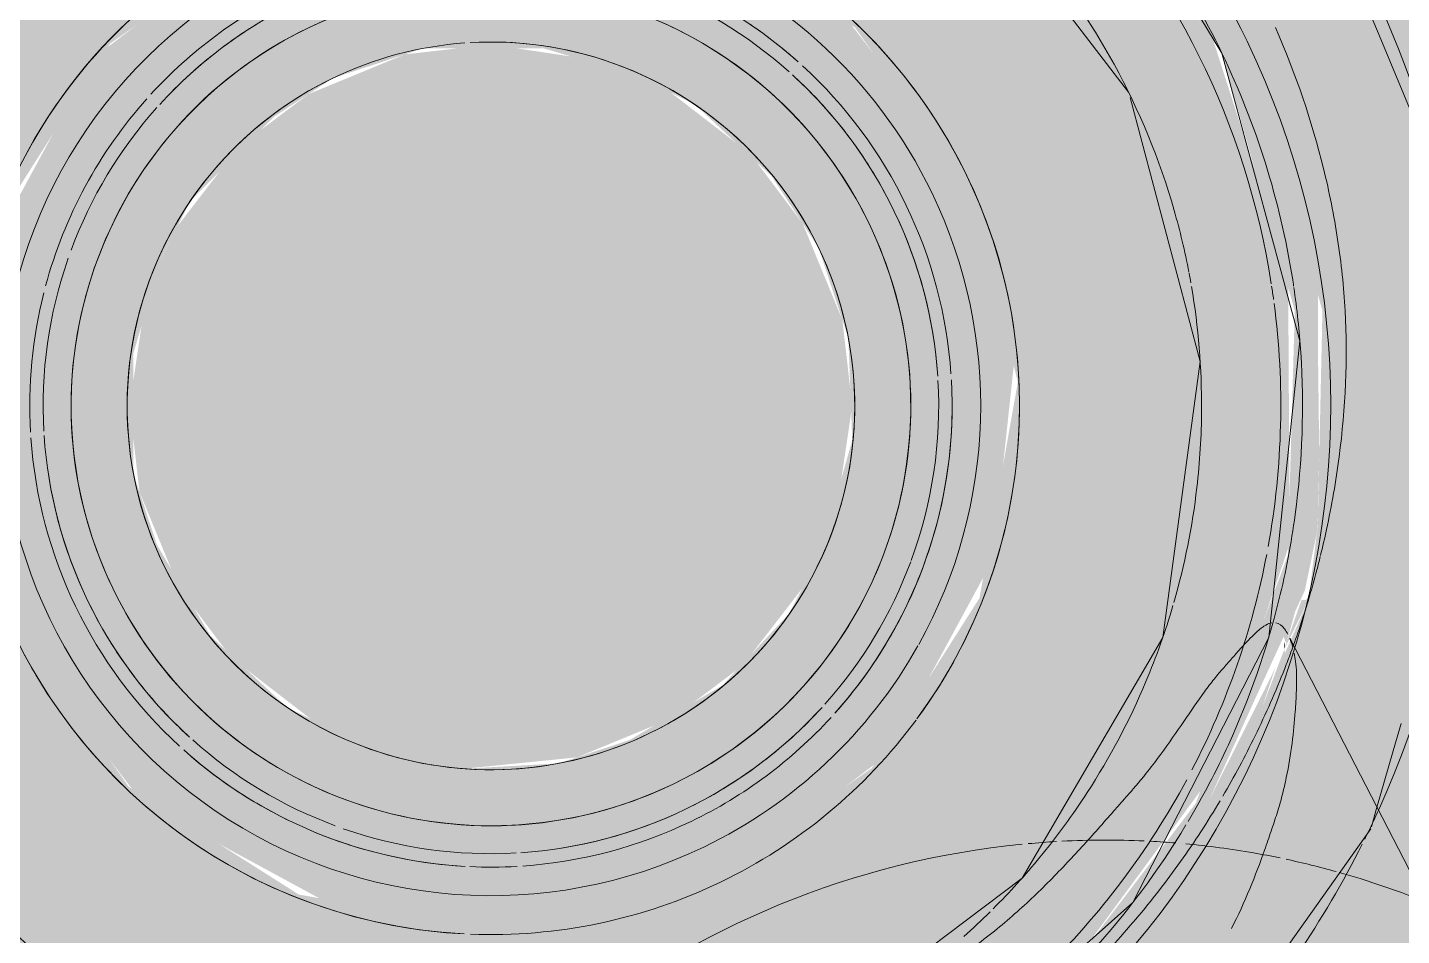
# Model space of a CAD drawing. Header units: metres. Extents: x 1.1 to 88.1, y -3.7 to 23.8.
# Drawn here: x 36.02516 to 36.07426, y 13.22135 to 13.25379 of the extents above; entities that cross this region are included whole.
import ezdxf

# ---------------------------------------------------------------- set-up
doc = ezdxf.new("R2010")
doc.units = ezdxf.units.M
doc.layers.add('1095_ARQ_BASE_dwg', color=7, linetype='Continuous', lineweight=5, true_color=0x767676)
doc.layers.add('A-FLOR', color=7, linetype='Continuous', lineweight=9, true_color=0x007f00)
doc.layers.add('LAYOUT-WC_COZINHA', color=7, linetype='Continuous', lineweight=5)
doc.layers.add('P-SANR-FIXT', color=7, linetype='Continuous', lineweight=5)

# ---------------------------------------------------------------- blocks, each defined once
blk = doc.blocks.new('1095_ARQ_BASE_dwg_A$C331B23C5-4006145-TÉRREO')
at = {"layer": 'LAYOUT-WC_COZINHA', "color": 254, "true_color": 0xe9e9e9}
for radius, start, end in [(0.0306508510065209, 339.8621023259049, 13.36667913486194), (0.03065085100652055, 337.56519567214, 339.4590054852569), (0.03065085100652108, 331.6902461725466, 337.1968763972797)]:
    blk.add_arc((0.1988713163498231, 0.4000000485780205), radius, start, end, dxfattribs=at)
at = {"layer": 'LAYOUT-WC_COZINHA', "color": 7, "true_color": 0xeeeeee}
blk.add_arc((0.1988713163498231, 0.4000000485780205), 0.03065085100652108, 329.5810442665334, 331.2681549477664, dxfattribs=at)
at = {"layer": 'LAYOUT-WC_COZINHA', "color": 254, "true_color": 0xe6e6e6}
for radius, start, end in [(0.03065085100652077, 324.3461959839017, 328.9186954060079), (0.03065085100652094, 310.7110104648276, 318.4733296599587)]:
    blk.add_arc((0.1988713163498231, 0.4000000485780205), radius, start, end, dxfattribs=at)
at = {"layer": 'LAYOUT-WC_COZINHA', "color": 7, "true_color": 0xf2f2f2}
for radius, start, end in [(0.03065085100652077, 322.5388872433501, 324.3461959839001), (0.03065085100652121, 318.6959076507518, 322.1213671652845)]:
    blk.add_arc((0.1988713163498231, 0.4000000485780205), radius, start, end, dxfattribs=at)
blk = doc.blocks.new('1095_ARQ_BASE_dwg-4006143-TÉRREO')
at = {"rotation": 205.7481327013867}
blk.add_blockref('1095_ARQ_BASE_dwg_A$C331B23C5-4006145-TÉRREO', (25.61855519253936, 25.56777039033227), dxfattribs=at)
blk = doc.blocks.new('USO_ESG_Cuba lavatório retângular - Uso geral-V17-TÉRREO')
at = {"layer": 'P-SANR-FIXT', "true_color": 0xf3f3f3, "transparency": 33554560}
h = blk.add_hatch(color=7, dxfattribs=at)
h.paths.add_polyline_path([(0.1869294648992958, -0.1449999999999638), (-0.1858498807490468, -0.1449999999999645), (-0.1858498807490473, -0.3576249999998923), (0.1869294648992942, -0.3576249999998917), (0.1869294648992931, -0.155004864629428)])
h.paths.add_polyline_path([(0.00927050983124101, -0.2214683045111077), (0.01763355756876456, -0.2257294901687157), (0.02427050983123543, -0.2323664424311898), (0.02533763338720663, -0.2344607903328069), (0.02882455396941386, -0.2401222811268648), (0.03077416322397839, -0.2503733809114127), (0.02875675427850976, -0.2602082421174107), (0.02313259905113772, -0.2689772181100238), (0.02216480677844325, -0.2697392606215328), (0.01763355756876565, -0.2742705098312082), (0.00927050983124101, -0.2785316954888161), (-7.580069905088749e-15, -0.2799999999999681), (-0.00927050983125617, -0.2785316954888162), (-0.0176335575687808, -0.2742705098312083), (-0.02427050983125817, -0.2676335575687428), (-0.02473141780717532, -0.2667289747331269), (-0.02908478655405304, -0.2596494302822089), (-0.03101667766111895, -0.2495096537525582), (-0.02896880295336283, -0.2398006921694953), (-0.02329843698090218, -0.2310628503781083), (-0.02107343893350811, -0.2291693715334463), (-0.01763355756878189, -0.2257294901687157), (-0.009270509831259419, -0.2214683045111164), (0.0004140862747577302, -0.2200655848228372), (0.008118853213330772, -0.2212859000222364)])
h = blk.add_hatch(color=7, dxfattribs=at)
h.paths.add_polyline_path([(0.00927050983124101, -0.2214683045111077), (-7.580069905088749e-15, -0.2199999999999644), (-0.009270509831259419, -0.2214683045111164), (-0.01763355756878189, -0.2257294901687157), (-0.02118466547149954, -0.2293999872199991), (-0.01512085696507603, -0.2246297063650269), (-0.005298960460621626, -0.2211704951486422), (0.005115685665195741, -0.2211492372004246), (0.01495262399926253, -0.2245818452255856), (0.02044823022502541, -0.2285441628249689), (0.01728290978872724, -0.2255508262009832), (0.0121176481846548, -0.2229189939604069)])
h.paths.add_polyline_path([(-0.02391126502497231, -0.2320071976248985), (-0.02427050983125276, -0.2323664424311725), (-0.02417445770170956, -0.2324127686199894)])
h.paths.add_polyline_path([(0.02216480677844325, -0.2697392606215328), (0.01495262399926361, -0.2754181547743382), (0.005115685665196825, -0.2788507627994992), (-0.005298960460621626, -0.2788295048512904), (-0.01512085696507603, -0.2753702936349058), (-0.0217443388065737, -0.2701597285934207), (-0.01728290978874673, -0.2744491737989493), (-0.00927050983125617, -0.2785316954888162), (-7.580069905088749e-15, -0.2799999999999681), (0.00927050983123776, -0.2785316954888161), (0.01763355756876565, -0.2742705098312082)])
h = blk.add_hatch(color=7, dxfattribs=at)
h.paths.add_polyline_path([(0.01495262399926686, -0.2245818452255856), (0.009409097057839572, -0.2226474267692946), (0.01762666319393875, -0.227119398040557), (0.0237314682776113, -0.2334840843197327), (0.02772273668196717, -0.2419356767911784), (0.02899999999998691, -0.2499999999999576), (0.02999999999999101, -0.2499999999999576), (0.02811968052617474, -0.2399208652745502), (0.02387071056605984, -0.2321736182186643), (0.02273516659599116, -0.2308310991959401), (0.02216480677844866, -0.2302607393783997), (0.01698023363605951, -0.2261783910790542)])
h.paths.add_polyline_path([(0.008961492836859018, -0.2224193610274059), (0.005115685665314857, -0.221149237200468), (0.0009953469321176869, -0.2211576474667354), (0.008822435325684629, -0.2223973364813192)])
h.paths.add_polyline_path([(-1.191153842228232e-14, -0.2209999999999642), (-0.005298960460621626, -0.2211704951486422), (-0.00770968530063195, -0.2222210941913833), (-0.0005221924433042177, -0.2210827071578389)])
h.paths.add_polyline_path([(-0.00896149283688609, -0.2224193610274059), (-0.01512085696507603, -0.2246297063650269), (-0.02332971365538528, -0.231425646255318), (-0.02463552024805589, -0.2331232503782252), (-0.02489539366377274, -0.2335928460055951), (-0.02862534557812229, -0.2413207735616209), (-0.03000000000000834, -0.2499999999999664), (-0.02900000000001398, -0.2499999999999577), (-0.02734819719539333, -0.2405823144892751), (-0.02332819057994866, -0.2328209254265475), (-0.01651591568025193, -0.226268531722342), (-0.009032939408838758, -0.2224557648740936)])
h = blk.add_hatch(color=7, dxfattribs=at)
h.paths.add_polyline_path([(0.02533763338720663, -0.2344607903328069), (0.028640988954342, -0.2414195419520359), (0.02999999999999101, -0.2499999999999576), (0.03085075423782947, -0.2499999999999576), (0.02875675427850867, -0.2397917578825131), (0.02594467666482266, -0.2354072698862152)])
h.paths.add_polyline_path([(-0.02174433880658777, -0.2298402714065119), (-0.02329843698090218, -0.2310628503781083), (-0.02307478547429013, -0.2311707180742164), (-0.02187504778907527, -0.2299709803890069)])
h.paths.add_polyline_path([(-0.02473141780717749, -0.233271025266797), (-0.02896880295336283, -0.2398006921694953), (-0.03112010454869206, -0.2499999999999577), (-0.02996888486501438, -0.2498035467692601), (-0.0282380327186295, -0.240153144530778), (-0.02489539366377274, -0.2335928460055951)])
h = blk.add_hatch(color=7, dxfattribs=at)
h.paths.add_polyline_path([(0.03085075423782406, -0.2499999999999922), (0.029963546657644, -0.2502301573454295), (0.02819254811275234, -0.2599361240344438), (0.02602571446017061, -0.264466378963517), (0.02891153112958524, -0.2594537055363905), (0.03077416322398056, -0.2503733809114127)])
h.paths.add_polyline_path([(-0.03000000000000834, -0.2499999999999664), (-0.03112010454869206, -0.2499999999999577), (-0.02896880295336391, -0.26019930783042), (-0.02489533061542704, -0.2664072777336684), (-0.02862922056200865, -0.2586547607529065), (-0.02990735933626477, -0.2505849101309818)])
h.paths.add_polyline_path([(-0.02391126502498097, -0.2679928023750168), (-0.02329843698090218, -0.2689371496218244), (-0.02332971365538528, -0.2685743537446146), (-0.02386586811073108, -0.2680381992892612)])
h = blk.add_hatch(color=7, dxfattribs=at)
h.paths.add_polyline_path([(-0.008961492836887172, -0.2775806389725267), (-0.0175559716867822, -0.2729512934665506), (-0.02373146827763188, -0.2665159156802172), (-0.02762958245627712, -0.2586524758424671), (-0.02900000000001398, -0.2499999999999577), (-0.03000000000000834, -0.2499999999999664), (-0.0281196805261964, -0.2600791347253737), (-0.02362944557680832, -0.2682746218231861), (-0.02174433880657586, -0.2701597285934207), (-0.01512085696507603, -0.2753702936349058), (-0.009034897147085849, -0.2775523724558103)])
h.paths.add_polyline_path([(-1.407727268087911e-14, -0.2789999999999683), (-0.008647789988456856, -0.2776876067050231), (-0.005298960460621626, -0.2788295048512904), (-0.002221593452999272, -0.2789285197711777)])
h.paths.add_polyline_path([(0.008961492836859018, -0.2775806389725267), (0.0004891853867023826, -0.2789857292526216), (0.005115685665196825, -0.2788507627994992), (0.008682149418639979, -0.2776728954782635)])
h.paths.add_polyline_path([(0.02999999999999101, -0.2499999999999576), (0.02899999999998691, -0.2499999999999576), (0.02730271258950752, -0.2595069540759381), (0.02332819057992592, -0.2671790745733764), (0.01651591568022919, -0.2737314682775819), (0.009891025375016333, -0.2772451264672987), (0.01495262399926361, -0.2754181547743382), (0.02350055916119008, -0.2684035082387816), (0.02625332195242437, -0.2637420696692566), (0.02853429983278013, -0.2592540666507563), (0.029963546657644, -0.2502301573454295)])
at = {"layer": 'P-SANR-FIXT', "color": 8, "true_color": 0x808080}
blk.add_line((-0.02900000000001398, -0.2499999999999577), (-0.02741422378927415, -0.241510238170492), dxfattribs=at)
at = {"layer": 'P-SANR-FIXT', "color": 8, "true_color": 0x808080, "flags": 128}
for points in [[(-0.02741171125617822, -0.2414967868351559), (-0.02704463938927205, -0.2395315960955959), (-0.02144224273760168, -0.2304748821672275), (-0.01294830699247745, -0.2240511783305842), (-0.002708260249501814, -0.2211267368241299), (0.007897002039367414, -0.2220959257671571), (0.017437334208876, -0.2268280476504685), (0.02462619903573517, -0.2346849642164041), (0.02849416044281466, -0.2446071509701631), (0.02899999999998691, -0.2499999999999576)], [(0.02899999999998691, -0.2499999999999576), (0.02704463938924498, -0.260468403904328), (0.02144224273757353, -0.2695251178327051), (0.01294830699245146, -0.275948821669331), (0.002708260249475825, -0.278873263175794), (-0.007897002039394486, -0.2779040742327669), (-0.01743733420890307, -0.2731719523494641), (-0.02462619903576441, -0.2653150357835198), (-0.02849416044284173, -0.2553928490297694), (-0.02900000000001398, -0.2499999999999577)]]:
    blk.add_lwpolyline(points, dxfattribs=at)
at = {"layer": 'P-SANR-FIXT', "color": 8, "true_color": 0x808080}
for centre, radius, start, end in [((3.790034952544374e-15, -0.2500000000000009), 0.03000000000000018, 5.915831707522141e-13, 180.0000000000006), ((-1.624300693947589e-15, -0.2500000000000009), 0.02900000000000026, 123.4498107899238, 129.5802092623394), ((-1.624300693947589e-15, -0.2500000000000009), 0.02899999999999997, 140.41979073773, 146.5501892100282), ((3.248601387895178e-15, -0.2500000000000009), 0.01599999999999987, 68.06253833105409, 111.9374616689459), ((3.248601387895178e-15, -0.2500000000000009), 0.01500000000000528, 359.9999999999987, 179.9999999999989), ((3.248601387895178e-15, -0.2500000000000009), 0.01599999999999994, 112.5000000000003, 133.8919711008867), ((3.248601387895178e-15, -0.2500000000000009), 0.01600000000000033, 44.9999999999968, 67.49999999999903), ((3.248601387895178e-15, -0.2500000000000009), 0.01599999999999983, 134.0493968152991, 157.4999999999973), ((3.248601387895178e-15, -0.2500000000000009), 0.01600000000000036, 22.50000000000223, 43.89197110088298), ((-1.624300693947589e-15, -0.2500000000000009), 0.02900000000000014, 158.0128132541436, 162.6468337657538), ((-1.624300693947589e-15, -0.2500000000000009), 0.0289999999999997, 162.7258402500027, 163.3180037584277), ((3.248601387895178e-15, -0.2500000000000009), 0.01599999999999961, 158.0625383310524, 180), ((3.248601387895178e-15, -0.2500000000000009), 0.01600000000000008, 1.987846675915041e-13, 21.93746166895676), ((3.790034952544374e-15, -0.2500000000000009), 0.03000000000000186, 180, 5.088887490341627e-14), ((3.248601387895178e-15, -0.2500000000000009), 0.01599999999999988, 180, 201.9374616689575), ((3.248601387895178e-15, -0.2500000000000009), 0.01500000000000038, 180, 2.035554996136651e-13), ((3.248601387895178e-15, -0.2500000000000009), 0.01599999999999634, 338.0625383310435, 1.068666372971742e-12), ((3.248601387895178e-15, -0.2500000000000009), 0.0159999999999996, 202.5000000000015, 223.8919711008826), ((3.248601387895178e-15, -0.2500000000000009), 0.01600000000000012, 315.0000000000035, 337.4999999999973), ((3.248601387895178e-15, -0.2500000000000009), 0.01599999999999964, 292.5000000000021, 313.8919711008785), ((3.248601387895178e-15, -0.2500000000000009), 0.01599999999999957, 248.0625383310575, 291.9374616689363)]:
    blk.add_arc(centre, radius, start, end, dxfattribs=at)
at = {"layer": 'P-SANR-FIXT'}
for radius, start, end in [(0.03000000000000186, 5.088887490341627e-14, 180), (0.01500000000000091, 1.218152443000527e-12, 180.000000000001), (0.03000000000000191, 179.9999999999995, 359.9999999999992), (0.01500000000000038, 179.9999999999994, 359.9999999999993)]:
    blk.add_arc((3.790034952544374e-15, -0.2500000000000009), radius, start, end, dxfattribs=at)
at = {"layer": 'P-SANR-FIXT', "color": 9, "true_color": 0xb9b9b9}
for radius, start, end in [(0.02899999999999972, 111.9871867458723, 123.1686474993893), (0.02900000000000024, 129.5802092623363, 140.4197907377226), (0.02899999999999986, 146.5501892100208, 158.0128132541387), (0.02900000000000208, 163.3180037584268, 180), (0.02900000000000017, 179.9999999999997, 196.6819962415723)]:
    blk.add_arc((-1.624300693947589e-15, -0.2500000000000009), radius, start, end, dxfattribs=at)
at = {"layer": 'P-SANR-FIXT', "color": 9, "true_color": 0xbfbfbf}
for radius, start, end in [(0.01600000000000018, 68.0625383310473, 111.9374616689545), (0.01599999999999998, 112.5000000000158, 133.8919711008815), (0.01599999999999991, 45.0000000000405, 67.50000000000085), (0.01600000000000005, 134.0493968152887, 157.4999999999899), (0.01599999999999997, 22.50000000004367, 43.89197110089149), (0.01599999999999988, 158.0625383310436, 180), (0.01600000000000504, 1.017777498068325e-13, 21.93746166894699), (0.01600000000000015, 180, 201.9374616689589), (0.01600000000000018, 338.0625383310523, 1.987846675914054e-13), (0.01599999999999962, 202.5000000000023, 223.8919711008821), (0.0160000000000003, 314.9999999999998, 337.4999999999924), (0.01600000000000012, 292.4999999999991, 313.8919711008768), (0.01599999999999987, 248.0625383310521, 291.9374616689399)]:
    blk.add_arc((3.248601387895178e-15, -0.2500000000000009), radius, start, end, dxfattribs=at)
at = {"layer": 'P-SANR-FIXT', "color": 8, "true_color": 0x808080}
for points in [[(-0.01733990176433876, -0.2259748713643814), (-0.01661447824157873, -0.2254930210985326), (-0.0151388674659253, -0.2245976332666371), (-0.01281738829727617, -0.2234469901093273), (-0.01118056690103311, -0.2227928217597001), (-0.01035026438897064, -0.2224993578778185)], [(-0.02435206561145517, -0.2322745689903757), (-0.02424882609734694, -0.2321496908823243), (-0.02414480894535825, -0.2320257587292961), (-0.0240399818099572, -0.2319027482001848)], [(-0.02497458883688083, -0.2330510086531603), (-0.02477851308797789, -0.2327988912806703), (-0.02457971234495388, -0.2325505862453705), (-0.02437794424097304, -0.2323059112329096)]]:
    blk.add_open_spline(points, degree=3, dxfattribs=at)
blk.add_open_spline([(-0.02192373168157663, -0.2296519811028588), (-0.02177402659485174, -0.2295077169350812), (-0.02099129811440135, -0.2287682680163268), (-0.01953963481382467, -0.2275298759163677), (-0.01816791568306097, -0.2265311879255193), (-0.01749643515931857, -0.2260795053154409)], degree=3, knots=[0.2433381971918523, 0.2433381971918523, 0.2433381971918523, 0.2433381971918523, 0.25, 0.2777777777777778, 0.3035550698867321, 0.3035550698867321, 0.3035550698867321, 0.3035550698867321], dxfattribs=at)
at = {"layer": 'P-SANR-FIXT'}
for points, knots in [([(-0.0240399818099572, -0.2319027482001848), (-0.02379727600942117, -0.2316179424690302), (-0.0231158109452464, -0.2308459525267121), (-0.02239825321203147, -0.2301092565046534), (-0.02192373168157663, -0.2296519811028588)], [0.2102138253694247, 0.2102138253694247, 0.2102138253694247, 0.2102138253694247, 0.2222222222222222, 0.2433381971918523, 0.2433381971918523, 0.2433381971918523, 0.2433381971918523]), ([(-0.03112010454868069, -0.250000000000001), (-0.03105362433145377, -0.2481783265249995), (-0.03073618522186431, -0.24553804529766), (-0.02987031279107669, -0.2421968041518991), (-0.02872634851096009, -0.2389891832788856), (-0.02705994469919547, -0.2358968064746852), (-0.02551123722189168, -0.2337410398351793), (-0.02497458883688083, -0.2330510086531603)], [0, 0, 0, 0, 0.05555555555555555, 0.08333333333333333, 0.1111111111111111, 0.1666666666666667, 0.1944444444444444, 0.1944444444444444, 0.1944444444444444, 0.1944444444444444]), ([(0.02568980461685178, -0.2342266188436307), (0.02641379379743834, -0.2352609647306889), (0.02824044864684448, -0.2382273095218232), (0.03018213067481798, -0.2433561780177164), (0.0307808372812039, -0.2477233593375251), (0.03085075423783921, -0.2500000000000009)], [0.8213405539129155, 0.8213405539129155, 0.8213405539129155, 0.8213405539129155, 0.8611111111111112, 0.9305555555555556, 1, 1, 1, 1])]:
    blk.add_open_spline(points, degree=3, knots=knots, dxfattribs=at)
blk = doc.blocks.new('USO_ESG_Sifão de Uso Geral - Sifão para lavatório-V18-TÉRREO')
at = {"layer": 'P-SANR-FIXT', "color": 8, "true_color": 0x797979}
for p, q in [((-0.02248571543991451, -0.2158568159527935), (-0.02211088125451335, -0.2301286232599947)), ((-0.02219756393785818, -0.2232281122994388), (-0.02368301919580986, -0.2248915328309168))]:
    blk.add_line(p, q, dxfattribs=at)
at = {"layer": 'P-SANR-FIXT', "color": 254, "true_color": 0xdddddd}
blk.add_line((-0.01632647711553507, -0.2197316175626096), (-0.01850749996849541, -0.2209376364967249), dxfattribs=at)
at = {"layer": 'P-SANR-FIXT', "color": 9, "true_color": 0xbcbcbc}
for p, q in [((-0.01850749996849541, -0.2209376364967249), (-0.02175649602897645, -0.2227342021587786)), ((-0.0218030846053534, -0.2227863722891529), (-0.02219756393785818, -0.2232281122994388)), ((-0.02368301919580986, -0.2248915328309168), (-0.02436114005263689, -0.2256508960968426)), ((-0.03434721384626821, -0.2482944531152156), (-0.03444189543000119, -0.249999999999975))]:
    blk.add_line(p, q, dxfattribs=at)
at = {"layer": 'P-SANR-FIXT', "color": 8, "true_color": 0x808080, "flags": 128}
for points in [[(-1.624300693947589e-14, -0.2246060849039385), (-0.009764060963286554, -0.2265582842477025), (-0.01802686516226016, -0.2321147251536834), (-0.02351797904039672, -0.2404210863997257), (-0.02535473021853601, -0.249999999999975)], [(-0.02539312562277023, -0.2502002373887839), (-0.02336399490174627, -0.2599486012150517), (-0.01774257245710106, -0.2681673346011127), (-0.009393170638152757, -0.2735927800241181), (-1.407727268087911e-14, -0.2753939150960114)]]:
    blk.add_lwpolyline(points, dxfattribs=at)
at = {"layer": 'P-SANR-FIXT', "color": 8, "true_color": 0x797979, "flags": 128}
blk.add_lwpolyline([(-0.02557307762372937, -0.2270080300985663), (-0.02954356584374939, -0.2314542034786133), (-0.03401207406082545, -0.2422574119664593), (-0.03434721384626821, -0.2482944531152156)], dxfattribs=at)
at = {"layer": 'P-SANR-FIXT', "color": 9, "true_color": 0xbcbcbc}
for radius, start, end in [(0.03484968565129595, 120, 127.5475707059561), (0.03484968565129584, 127.8823403136601, 129.8989262658552)]:
    blk.add_arc((0, -0.2500000000000009), radius, start, end, dxfattribs=at)
at = {"layer": 'P-SANR-FIXT', "color": 8, "true_color": 0x797979}
for radius, start, end in [(0.03484968565129574, 129.898926265859, 269.9999999999996), (0.03484968565129584, 278.1023134148327, 50.10107373414406)]:
    blk.add_arc((0, -0.2500000000000009), radius, start, end, dxfattribs=at)
at = {"layer": 'P-SANR-FIXT', "color": 9, "true_color": 0xbfbfbf}
for radius, start, end in [(0.02822349525623107, 108.5573735422871, 125.9999999999998), (0.02539391509603873, 105.9662807906829, 108.8642113322159), (0.02539391509603885, 109.2248660546464, 114.8392954094094), (0.02822349525623113, 126.818993022977, 143.4192011927743), (0.02539391509603881, 121.2847913658527, 131.4240903120271), (0.0188888703460389, 90, 117.7906236287154), (0.01888887034603915, 62.0532008520825, 89.99999999999987), (0.01750000469312076, 90, 124.937261508912), (0.0175000046931205, 269.9999999999989, 89.99999999999922), (0.02539391509603872, 138.1989370064884, 147.6508992447368), (0.02822349525623135, 144.0000000000045, 161.7096203651274), (0.01888887034603911, 117.9467991478796, 247.5000000000016), (0.01647931792355334, 90, 111.7632021086558), (0.01647931792355347, 68.23679789126643, 90), (0.01888887034603912, 1.683824719635221e-13, 61.3533975152263), (0.01599999999999975, 90, 111.9374616689057), (0.01599999999999961, 68.06253833102069, 89.99999999999997), (0.01647931792355331, 112.4999999999845, 134.9999999999966), (0.01647931792355321, 61.623247034183, 67.50000000000878), (0.01599999999999975, 112.499999999993, 133.8919711008581), (0.01599999999999962, 44.99999999999689, 67.49999999999993), (0.01647931792355335, 45.0000000000001, 61.04167787175076), (0.0175000046931214, 125.1099947419086, 179.9999999999929), (0.01300000000000006, 90, 194.9999999999972), (0.0130000000000001, 90, 224.9999999999996), (0.01299999999999975, 15.0000000000026, 89.99999999999973), (0.01299999999999975, 45.00000000001235, 89.99999999999973), (0.01647931792355335, 135.0000000000001, 157.5000000000119), (0.01599999999999962, 134.0493968152145, 157.4999999999975), (0.01647931792355347, 22.49999999998749, 44.9999999999999), (0.02539391509603882, 153.9261303949773, 163.9270485527256), (0.0159999999999997, 22.50000000000973, 43.89197110086213), (0.02539391509603865, 18.86421133223237, 25.16610270141951), (0.0130000000000001, 270.000000000002, 44.99999999995281), (0.02822349525623139, 161.9999999999978, 162.9734497779623), (0.02822349525623134, 163.1329952260487, 198.000000000002), (0.01647931792355307, 158.2367978913136, 201.7632021087156), (0.01647931792355307, 338.2367978913146, 21.76320210868321), (0.01599999999999961, 158.0625383310416, 180), (0.01599999999999956, 338.062538331049, 21.93746166891922), (0.02539391509603866, 170.2142117105611, 182.9941077301044), (0.01300000000000006, 269.9999999999996, 14.99999999999782), (0.01750000469312044, 180, 225.0000000000097), (0.01599999999999919, 180, 201.9374616689588), (0.01888887034604427, 270.000000000003, 359.9999999999965), (0.01300000000000019, 194.9999999999992, 247.4999999999956), (0.01599999999999984, 202.5000000000022, 223.8919711009179), (0.01599999999999962, 315.000000000003, 337.4999999999972), (0.01647931792355338, 202.5000000000114, 210.0000000000037), (0.01647931792355307, 320.0714043024564, 337.4999999999892), (0.01300000000000019, 225.0000000000512, 247.4999999999956), (0.01647931792355333, 292.5000000000177, 319.1713000705026), (0.01599999999999936, 292.5000000000003, 313.8919711009266), (0.01299999999999975, 248.3554930485313, 269.9999999999996), (0.01299999999999975, 248.3554930485313, 269.9999999999996), (0.01599999999999969, 269.9999999999996, 291.9374616689765), (0.01647931792355873, 269.9999999999997, 291.7632021087393)]:
    blk.add_arc((0, -0.2500000000000009), radius, start, end, dxfattribs=at)
at = {"layer": 'P-SANR-FIXT', "color": 8, "true_color": 0x808080}
for radius, start, end in [(0.02539391509603839, 114.8392954094107, 121.2847913658529), (0.0253939150960384, 131.4240903120242, 137.9410084694816), (0.0188888703460389, 90, 117.7906236287154), (0.01888887034603915, 62.0532008520825, 89.99999999999987), (0.01888887034603915, 117.9467991478811, 269.9999999999996), (0.01888887034603912, 269.9999999999996, 61.3533975152263), (0.01599999999999975, 90, 111.9374616689057), (0.01599999999999961, 68.06253833102069, 89.99999999999997), (0.01599999999999975, 112.499999999993, 133.8919711008581), (0.01599999999999962, 44.99999999999689, 67.49999999999993), (0.02539391509603857, 147.6508992447383, 153.9261303949841), (0.01599999999999962, 134.0493968152145, 157.4999999999975), (0.0159999999999997, 22.50000000000973, 43.89197110086213), (0.02539391509603847, 165.0929431046993, 170.2142117105625), (0.02539391509603851, 164.2270016246485, 165.0000000000011), (0.01599999999999919, 158.0625383310431, 201.9374616689588), (0.01599999999999956, 338.062538331049, 21.93746166891922), (0.02539391509603854, 182.994107730104, 194.9070568953003), (0.01599999999999984, 202.5000000000022, 223.8919711009179), (0.01599999999999962, 315.000000000003, 337.4999999999972), (0.01599999999999936, 292.5000000000003, 313.8919711009266), (0.01599999999999969, 269.9999999999996, 291.9374616689765)]:
    blk.add_arc((0, -0.2500000000000009), radius, start, end, dxfattribs=at)
at = {"layer": 'P-SANR-FIXT', "color": 254, "true_color": 0xdfdfdf}
for radius, start, end in [(0.01647931792355237, 90, 111.763202108668), (0.01647931792355388, 68.23679789126152, 89.99999999999952), (0.0164793179235522, 112.500000000009, 150.0000000000058), (0.0164793179235543, 61.62324703421196, 67.49999999999181), (0.01647931792355447, 22.49999999998351, 61.04167787174338), (0.01647931792355268, 150.0000000000044, 157.5000000000024), (0.01647931792355227, 158.2367978913081, 201.7632021087218), (0.01647931792355408, 338.2367978912965, 21.76320210867405), (0.01647931792355258, 202.5000000000163, 224.9999999999957), (0.01647931792355397, 320.0714043024559, 337.4999999999887), (0.01647931792355411, 292.5000000000112, 319.1713000704865), (0.01647931792355397, 269.9999999999996, 291.7632021087349)]:
    blk.add_arc((0, -0.2500000000000009), radius, start, end, dxfattribs=at)
at = {"layer": 'P-SANR-FIXT', "color": 9, "true_color": 0xbcbcbc}
blk.add_open_spline([(-0.01572302886355779, -0.2216835803078324), (-0.01614394918731905, -0.2220063178235561), (-0.01694322169826588, -0.2226737371236799), (-0.01784499528796319, -0.2235285963479846), (-0.0184285864322295, -0.2241172337757325), (-0.01874851688713001, -0.224448547977604), (-0.01898206940410084, -0.2246923625781839), (-0.01920779990655751, -0.2249366726685891), (-0.01949672719469079, -0.2252695181582219), (-0.01997262552510206, -0.2258619850975279), (-0.0205703898494284, -0.2267186032267743), (-0.02106371957302578, -0.2275329907415806), (-0.02135353969188646, -0.2280514550802003), (-0.02150276782851676, -0.228329429064013), (-0.02160641254581269, -0.2285259821496743), (-0.02170129298084064, -0.2287167095538027), (-0.02181532965522151, -0.2289713205951404), (-0.02192547344733227, -0.2292607182798169), (-0.02198967799877801, -0.2294778938665425), (-0.02201397839674751, -0.2295729698565973)], degree=3, knots=[0.25, 0.25, 0.25, 0.25, 0.2777777777777778, 0.3055555555555556, 0.3194444444444444, 0.3263888888888888, 0.3333333333333333, 0.3402777777777778, 0.3472222222222222, 0.361111111111111, 0.3888888888888888, 0.4166666666666666, 0.4305555555555555, 0.4375, 0.4444444444444444, 0.4513888888888888, 0.4583333333333333, 0.4722222222222222, 0.4836173496231061, 0.4836173496231061, 0.4836173496231061, 0.4836173496231061], dxfattribs=at)
at = {"layer": 'P-SANR-FIXT', "color": 8, "true_color": 0x808080}
blk.add_open_spline([(-0.02143249050765572, -0.2309053096585422), (-0.02130568363528172, -0.2308855566082328), (-0.02097224536518137, -0.2307966178949697), (-0.02042518096176822, -0.2305811392988112), (-0.01993395719871345, -0.2303739978909561), (-0.01963520559252075, -0.2302466596218556), (-0.0194026411487766, -0.2301494199999937), (-0.01916194805615188, -0.2300436288305019), (-0.01883010481430277, -0.2298828187140896), (-0.01822114325250048, -0.2295610539170824), (-0.01727171986926843, -0.2290111462520755), (-0.01621692685179364, -0.2284170223840155), (-0.01542190816395098, -0.2280178986930011), (-0.01495122087901149, -0.2277996019522392), (-0.01458961342713339, -0.2276441162076519), (-0.01422060100285071, -0.2274903521867066), (-0.01372048118429059, -0.2272783077776549), (-0.01282304289705027, -0.2268988814560781), (-0.01147870816019739, -0.2263482188920652), (-0.01005179180697902, -0.2258378079699725), (-0.008861045203260889, -0.2254823874086934), (-0.00794276797292873, -0.2252529548815819), (-0.007001875168755724, -0.2250555019216153), (-0.00572295209463865, -0.2248179702534964), (-0.003425110654776343, -0.2244806990385373), (-0.001377101227162777, -0.2243226451089176), (0, -0.2242758894700967)], degree=3, knots=[0.5897058362821054, 0.5897058362821054, 0.5897058362821054, 0.5897058362821054, 0.6111111111111112, 0.6388888888888888, 0.6527777777777777, 0.6597222222222221, 0.6666666666666666, 0.6736111111111112, 0.6805555555555556, 0.6944444444444444, 0.7222222222222222, 0.75, 0.7638888888888888, 0.7708333333333333, 0.7777777777777778, 0.7847222222222223, 0.7916666666666667, 0.8055555555555556, 0.8333333333333333, 0.861111111111111, 0.875, 0.8888888888888888, 0.9027777777777777, 0.9166666666666666, 0.9444444444444444, 1, 1, 1, 1], dxfattribs=at)
at = {"layer": 'P-SANR-FIXT', "color": 8, "true_color": 0x797979}
blk.add_open_spline([(-0.02206035702401104, -0.2297796225390641), (-0.02207243162392145, -0.2298425790003234), (-0.02209096325417982, -0.2299586957565465), (-0.02210113272897246, -0.2300679545312564), (-0.02210406400982148, -0.2301177938128404)], degree=3, knots=[0.4920711626223868, 0.4920711626223868, 0.4920711626223868, 0.4920711626223868, 0.5, 0.5070870169126744, 0.5070870169126744, 0.5070870169126744, 0.5070870169126744], dxfattribs=at)
at = {"layer": 'P-SANR-FIXT', "color": 9, "true_color": 0xb9b9b9}
for points, knots in [([(-0.02210692901527354, -0.2302764305296723), (-0.02210474214946499, -0.2303594888438926), (-0.02207832756446381, -0.2306017025037001), (-0.02198993800204113, -0.2307679400705966), (-0.02190014631990199, -0.2308364481399522)], [0.5149190449426007, 0.5149190449426007, 0.5149190449426007, 0.5149190449426007, 0.5277777777777778, 0.5555555555555556, 0.5555555555555556, 0.5555555555555556, 0.5555555555555556]), ([(-0.02177184669153664, -0.2308995718277845), (-0.02170515449974313, -0.2309185871979575), (-0.02159794636473567, -0.2309260386327942), (-0.02147024181776873, -0.2309111902824661), (-0.02143249050765572, -0.2309053096585422)], [0.5671806985958621, 0.5671806985958621, 0.5671806985958621, 0.5671806985958621, 0.5833333333333334, 0.5897058362821054, 0.5897058362821054, 0.5897058362821054, 0.5897058362821054])]:
    blk.add_open_spline(points, degree=3, knots=knots, dxfattribs=at)

msp = doc.modelspace()

# ---------------------------------------------------------------- hatches: boundary and pattern name
at = {"layer": 'A-FLOR', "true_color": 0x464646}
h = msp.add_hatch(color=49, dxfattribs=at)
h.paths.add_polyline_path([(35.95640017940524, 12.982056820301), (35.96553386908902, 12.98279563461369), (35.97389722288555, 12.98574404144079), (36.07780492791148, 13.0360481457151), (35.98882767557263, 13.06715123993177), (35.98850773424477, 13.06592424299721), (35.97435112971133, 13.0708782974), (35.9728722947903, 13.07277296593848), (35.97134334761612, 13.07303005115642), (35.97117659869728, 13.07289211370913), (35.97047014913964, 13.07233821404946), (35.96941645174642, 13.07059988831907), (35.9559086448954, 13.06408503837853), (35.95516029988034, 13.06516741165009), (35.90925956996143, 13.04302937170907), (35.93059841225694, 12.99911634617686), (35.93456726696273, 12.99306240644813), (35.94171338067567, 12.98704305914769), (35.94823556805198, 12.9837553395076), (35.95524202940625, 12.98229775522519)])
h.paths.add_polyline_path([(35.95524040330535, 13.00381200708835), (35.95130719906711, 13.0071122400303), (35.95229492964469, 13.00644111531336)])
h.paths.add_polyline_path([(36.14567306952529, 13.06859197350046), (36.28535459774672, 13.13612021063499), (36.29140853747543, 13.14008906534078), (36.29742788477589, 13.14723517905373), (36.30071560441597, 13.15375736643003), (36.30241412362256, 13.16192197778329), (36.30161727889995, 13.17123166950879), (36.29872690248278, 13.17941902126362), (36.17921568449689, 13.4268813995872), (36.1752468297911, 13.43293533931593), (36.16810071607815, 13.43895468661637), (36.16157852870185, 13.44224240625646), (36.15304321239335, 13.4439198874306), (36.14428022766481, 13.44320211115037), (36.13591687386827, 13.44025370432326), (35.82445949900711, 13.28987753512906), (35.81827111186139, 13.28575805470092), (35.81238621197794, 13.27876256671032), (35.80909849233786, 13.27224037933403), (35.80739997313127, 13.26407576798076), (35.80787248647725, 13.2557497498939), (35.81108719427106, 13.24657872450045), (35.89203638899654, 13.07913187942922), (35.93783898679571, 13.10122258999682), (35.93740252742933, 13.10245538651784), (35.95133298329751, 13.10891623396018), (35.95375686802793, 13.10889982500196), (35.95497461119565, 13.10926815389867), (35.95910426111265, 13.11058794891), (35.96361436866052, 13.11188699598474), (35.96957852926739, 13.11301198560398), (35.97918502770728, 13.11201083850775), (35.98631243901677, 13.11057264778827), (35.98849036856625, 13.11105864360524), (36.00256867685828, 13.10613198869916), (36.00222661448046, 13.10487655525244), (36.10285856791381, 13.06965904401265), (36.04411338982869, 13.19146054769178), (36.04079972272577, 13.19016661664476), (36.03906025165492, 13.19008319271557), (36.03690729835152, 13.19072377508708), (36.03548507951714, 13.19222672636415), (36.03498891395305, 13.19375065203501), (36.03556936420117, 13.1956974888182), (36.03609921684522, 13.1969584285182), (36.03530753248417, 13.19926704924911), (36.03630242428806, 13.19974688812162), (36.03326153990094, 13.20673726625443), (36.03023255721622, 13.20736739854657), (36.02173191463354, 13.21179881969269), (36.01532160189025, 13.21752061791597), (36.01033370090688, 13.22512897200414), (36.00748494546797, 13.23376904148304), (36.0069694735489, 13.24285201989607), (36.00900992117371, 13.25213089510516), (36.01291749113874, 13.25988274328197), (36.01897563307827, 13.26666987260045), (36.02658398716666, 13.27165777358406), (36.03522405664556, 13.27450652902296), (36.04432152914026, 13.27501898567591), (36.05321393243724, 13.27316906078186), (36.06185349347176, 13.26861364204266), (36.06812488776321, 13.26301584141246), (36.07311278874658, 13.25540748732428), (36.07596154418548, 13.24676741784537), (36.07647701610456, 13.23768443943234), (36.07462407594437, 13.2287775420537), (36.07338870784078, 13.22571894775144), (36.07701195706377, 13.2193812003463), (36.07814856492468, 13.21971502422255), (36.07920129523035, 13.21753230662124), (36.0814344316303, 13.21702457209077), (36.08261131035618, 13.21638897458841), (36.08347672017401, 13.21412804367677), (36.0832168637, 13.21238074668429), (36.08231721058919, 13.2105035245152), (36.07976569446203, 13.20865574579333), (36.07843053217864, 13.20801179359454), (36.14564013058678, 13.06866026867584)])
h.paths.add_polyline_path([(35.82915515991861, 13.26523554408065), (35.83245539286056, 13.26916874831889), (35.83178426814361, 13.26818101774131), (35.83139241950821, 13.26774201723779)])
h = msp.add_hatch(color=49, dxfattribs=at)
h.paths.add_polyline_path([(36.14292589671251, 13.06726700499644), (36.14559905771059, 13.06874542865396), (36.10431169516232, 13.15388040816113), (36.10174831299967, 13.15264408235976), (36.14289230565388, 13.06733665226933)])
h.paths.add_polyline_path([(36.10693238992199, 13.06823335497982), (36.07292551627532, 13.13874277346505), (36.07017834346252, 13.13741780496102), (36.10311045348547, 13.06957089325488), (36.10626751019131, 13.06846603862145)])
h.paths.add_polyline_path([(36.03968812249972, 13.18995988357179), (36.04277822754531, 13.190816595493), (36.08140865722719, 13.20971481953947), (36.08284832828737, 13.21132761117802), (36.08346002849289, 13.21307562014417), (36.08331720223508, 13.21501861512082), (36.08215504056026, 13.21666225909636), (36.08105693729933, 13.2172143714337), (36.07920129523035, 13.21753230662124), (36.07783090114228, 13.21977617917891), (36.07675666720727, 13.2193812003463), (36.07308229249376, 13.22571894775144), (36.06985124659116, 13.21987741232513), (36.06433887237734, 13.21378006024624), (36.05626020073295, 13.20868009817497), (36.0482224330079, 13.20602993030545), (36.03829493754802, 13.20569014689894), (36.03339044980189, 13.20644092846647), (36.03609921684522, 13.19964888064998), (36.03504648653956, 13.1991411461195), (36.03609921684522, 13.19663595528884), (36.03530753248417, 13.19523373669744), (36.03492752131933, 13.19346488562609), (36.03609921684522, 13.19137345477599), (36.03782260718247, 13.19032625684486), (36.03929728167125, 13.19003664179096)])
h.paths.add_polyline_path([(36.03326153990094, 13.20673726625443), (36.03031323386054, 13.21286471946198), (36.02852024245784, 13.21349360908261), (36.02743074019861, 13.21391197404023), (36.02469386693106, 13.21585359659503), (36.02005164987357, 13.21884940117481), (36.01378609091082, 13.22745889406151), (36.01138705701519, 13.23697052852138), (36.01291749113874, 13.24787313718083), (36.01379680973888, 13.25017328713777), (36.01536698920275, 13.25456073429233), (36.02167004894375, 13.2624194945808), (36.02912518364089, 13.26742033049996), (36.03767868570537, 13.26999433841584), (36.04735161153664, 13.26968830840488), (36.05601574945484, 13.26662448528818), (36.05893345008962, 13.26474287400508), (36.06372840668944, 13.26159448496282), (36.06992028009715, 13.25311024198309), (36.07224654631222, 13.24366609534664), (36.07093503481342, 13.2333325157625), (36.07026025686446, 13.23160599385259), (36.07323145648332, 13.22601485968927), (36.07462407594437, 13.2287775420537), (36.07643671454928, 13.23839458123258), (36.07596154418548, 13.24676741784537), (36.07258952427782, 13.2562056550051), (36.06812488776321, 13.26301584141246), (36.06133775844449, 13.26907398335219), (36.05321393243724, 13.27316906078186), (36.04360597485851, 13.27498221478047), (36.03520700628233, 13.27450090727246), (36.02597500912427, 13.27125853846155), (36.01897563307848, 13.26666987260068), (36.01264342073086, 13.25933904164368), (36.00882241370908, 13.25175891727472), (36.00700925971047, 13.24215095969599), (36.00748494546797, 13.23376904148304), (36.01033370090688, 13.22512897200414), (36.01532160189025, 13.21752061791597), (36.02210873120897, 13.21146247597623), (36.03032246321153, 13.20734869501577), (36.0328722924493, 13.20681824307551)])
h.paths.add_polyline_path([(36.04146206832183, 13.20767701204224), (36.04910944616947, 13.20786923177963), (36.05686250248679, 13.21046354273578), (36.06320226451643, 13.21498649656101), (36.06782225078354, 13.22116867491109), (36.06993856044322, 13.22654112677149), (36.07034364581923, 13.23081550974916), (36.07006634706855, 13.231556198764), (36.06782225078354, 13.22563744743233), (36.06177644070969, 13.21811696474761), (36.05406626182258, 13.21303937830465), (36.04532068480853, 13.21055189166569), (36.03558361499866, 13.21102671069172), (36.03085180310558, 13.21267930639973), (36.03159737783042, 13.21153709169671), (36.03638397635372, 13.20902528824564), (36.04137527612186, 13.20770005610261)])
h = msp.add_hatch(color=49, dxfattribs=at)
h.paths.add_polyline_path([(36.12895205915328, 13.06052738724827), (36.1428518848978, 13.06742046014993), (36.10159394814915, 13.15256963179585), (36.07292551627532, 13.13874277346505), (36.10713244458098, 13.06816334314998), (36.11026769399286, 13.06714100567844), (36.11091782347038, 13.06821195392821), (36.12499516335098, 13.06273338143334), (36.12630159245203, 13.0614548716746), (36.12890279105983, 13.06054455217551)])
h.paths.add_polyline_path([(36.05432130601255, 13.21414757013275), (36.05395528304975, 13.21414757013276), (36.05406626182258, 13.21407081960894)])
h.paths.add_polyline_path([(36.03085180310558, 13.21267930639973), (36.03699253407095, 13.21073388410933), (36.04642900562128, 13.21074109652841), (36.05475572191551, 13.21324685773512), (36.06301728283805, 13.21931902120949), (36.06831482214796, 13.22654112677149), (36.06938244285845, 13.23015773230595), (36.06619852823125, 13.22381924403912), (36.05850687619944, 13.21633489630328), (36.0500072684119, 13.21221987248698), (36.04910944616947, 13.21198892970888), (36.03901583357839, 13.21094035999357), (36.03080145271079, 13.21275676223108)])
h.paths.add_polyline_path([(36.03913945459486, 13.20551445838638), (36.04910944616947, 13.20632239132959), (36.05769219481541, 13.20942261720888), (36.06514055873637, 13.21459739738532), (36.07052899851471, 13.22065371604644), (36.07323145648332, 13.22601485968927), (36.07026025686446, 13.23106516358744), (36.07051216944164, 13.23031097567397), (36.06951517433833, 13.22503731086929), (36.06726862887498, 13.22003104112405), (36.06209849980721, 13.21405626653781), (36.05600351711222, 13.2099822208118), (36.0482224330079, 13.20772046347166), (36.04079972272577, 13.20785287037864), (36.03468600590554, 13.20976448330176), (36.03125460953173, 13.2120596547219), (36.03097129109897, 13.21200208500642), (36.03326153990094, 13.20673726625443), (36.03901583357839, 13.20554017579799)])
h.paths.add_polyline_path([(36.07107677716841, 13.23444932328349), (36.07124429176231, 13.2349289611912), (36.07113765158527, 13.23492896119121)])
h.paths.add_polyline_path([(36.02912518364089, 13.26638888919565), (36.029494317872, 13.26638888919567), (36.03011538703558, 13.26668687139723)])
h.paths.add_polyline_path([(36.01318407984347, 13.24841888187564), (36.01774940126469, 13.25721449541105), (36.02458225315302, 13.2640321341915), (36.03260374158135, 13.26793075632509), (36.0339720888263, 13.26853727479475), (36.04432152914026, 13.26968830840488), (36.05056124310003, 13.26856733752399), (36.04666906602816, 13.26979787447857), (36.03698748237202, 13.26978633439151), (36.02869076773793, 13.2672896015933), (36.02042920681537, 13.26121743811892), (36.01513166750547, 13.25399533255692), (36.01318623278898, 13.24842504631932)])
h = msp.add_hatch(color=49, dxfattribs=at)
h.paths.add_polyline_path([(34.3360000502536, 12.25394545074648), (34.33920427284188, 12.25436364350862), (34.35087669156791, 12.25825850994176), (34.36234311956848, 12.26609756116267), (34.36259120830412, 12.26677043457658), (34.35873539271809, 12.26459604168628), (34.34960512268313, 12.25883689919381), (34.33686712579778, 12.25436364350862)])
h.paths.add_polyline_path([(34.33060070565888, 12.25411691373831), (34.33153798417752, 12.25468526232519), (34.33037204896178, 12.25459092481982)])
h.paths.add_polyline_path([(34.36522689666437, 12.27081721460146), (34.36638140571095, 12.27151731545264), (34.3661072576725, 12.27180351107136), (34.36532494512956, 12.27092706141907)])
h.paths.add_polyline_path([(36.07292551627532, 13.13874277346505), (36.10174831299967, 13.15264408235976), (36.07551083718159, 13.2066036171979), (36.04696485828617, 13.19256927093512), (36.07258952427782, 13.13943941499124)])
h.paths.add_polyline_path([(36.03929728167125, 13.21087812487763), (36.04305610070319, 13.21158930304848), (36.03578638811943, 13.21200208500642), (36.03066332158545, 13.21355582939157), (36.03032246321153, 13.21349360908261), (36.03080145271079, 13.21275676223108), (36.03901583357839, 13.21094035999357)])
h.paths.add_polyline_path([(36.0459986475663, 13.21164303005545), (36.05000423593629, 13.2122320194703), (36.05193123443754, 13.21342832518405), (36.04642900562128, 13.2117725378327)])
h.paths.add_polyline_path([(36.03031327304076, 13.21286738920899), (36.03057405538789, 13.21372633207716), (36.03051831735628, 13.21384197030395), (36.02743074019861, 13.2151528161686), (36.02025630244935, 13.2209613960833), (36.01560258529528, 13.22767016847838), (36.01300138106892, 13.23697052852138), (36.01337884489989, 13.24598102115642), (36.01660783133111, 13.25456073429233), (36.02002035581378, 13.25947268693298), (36.0172131803555, 13.25666701913827), (36.01256122318964, 13.24663548106685), (36.01210677866111, 13.24124102162289), (36.01220514009941, 13.23553246720951), (36.01516453161151, 13.2265687863836), (36.020774036372, 13.21897419165286), (36.027996141934, 13.21382385144042), (36.02957267376289, 13.21312604513522), (36.03023255721622, 13.21289557938819)])
h.paths.add_polyline_path([(36.05637963065098, 13.21532294479174), (36.05962219393548, 13.21720836692792), (36.06034223840576, 13.21832414890332), (36.05637214024613, 13.21557018546249)])
h.paths.add_polyline_path([(36.0619537200337, 13.21955213958661), (36.06668216828772, 13.22463613533523), (36.06998297206043, 13.23189531208624), (36.0695697328814, 13.23234269766388), (36.06905931631438, 13.23166833125439), (36.06690866205862, 13.22606777839588), (36.06209849980721, 13.21974252177603)])
h.paths.add_polyline_path([(36.07015374154228, 13.23180643190223), (36.07124429176231, 13.23576919382153), (36.07132231336828, 13.23849930555458), (36.07124134955401, 13.24500399211892), (36.06834970952887, 13.25387000278346), (36.06267245328144, 13.26156226767555), (36.05506779306643, 13.26699341503918), (36.0514489946109, 13.26811558414705), (36.04360597485851, 13.26960872661077), (36.03964075558379, 13.26896353778076), (36.04756571930216, 13.26856733752399), (36.05601574945484, 13.26538364315981), (36.06285077918064, 13.26006435193694), (36.06784390435816, 13.25286629085005), (36.07044729744852, 13.24366609534664), (36.07019809848931, 13.23492896119121), (36.06960794694797, 13.23249567253688), (36.06977392981231, 13.23252115275962), (36.07010650948504, 13.23189531208624)])
h.paths.add_polyline_path([(36.02198381053967, 13.26143508713655), (36.02705107094464, 13.26521664600428), (36.02458225315302, 13.2640321341915), (36.022488819248, 13.26193982461736)])
h.paths.add_polyline_path([(36.03011538703558, 13.26668687139723), (36.03630784227623, 13.26879705026514), (36.0339720888263, 13.26853727479475), (36.0306917242706, 13.26696339170802)])
h = msp.add_hatch(color=49, dxfattribs=at)
h.paths.add_polyline_path([(36.12330584863756, 13.00205765316634), (36.13133568178957, 13.00616276928812), (36.1284748157046, 13.0105179755337), (36.12460373860272, 13.01837286526394), (36.11726594788093, 13.0145807064315), (36.12329313136162, 13.00208402100423)])
h.paths.add_polyline_path([(36.16841166037636, 13.02381230202724), (36.1772820302505, 13.02826061665504), (36.17120964860922, 13.04085101537253), (36.16278979788988, 13.03679009974327), (36.16758947121583, 13.02708149929021), (36.16842679736214, 13.02399990211025)])
h.paths.add_polyline_path([(36.14905022975524, 13.05456889090515), (36.14292589671251, 13.06726700499644), (36.12895196620149, 13.06052734241739), (36.14085971442474, 13.05664592974065), (36.14258696057546, 13.0564959550605), (36.14799967063861, 13.05509927462164), (36.14903870965842, 13.05457470692413)])
h.paths.add_polyline_path([(36.04513074725443, 13.21154396645367), (36.04738310327157, 13.2120596547219), (36.05475572191551, 13.2145356397142), (36.0566946235018, 13.21579388448975), (36.06209849980721, 13.21974252177603), (36.06742425409274, 13.22698672229901), (36.07026546933452, 13.23534546449307), (36.07020990824972, 13.24500399211892), (36.06754256029393, 13.253300706753), (36.06260862635833, 13.26036996395039), (36.0551861697386, 13.26590587845315), (36.04664600999785, 13.26881045417202), (36.03698748237202, 13.26875489308721), (36.02869076773793, 13.26600335461745), (36.02743528446948, 13.26521664600428), (36.02136596165786, 13.2608175700859), (36.01612497885714, 13.25384391784426), (36.01316658827947, 13.24453057071277), (36.01323658140372, 13.23553246720951), (36.01590392935951, 13.22723575257542), (36.02092845439559, 13.22009760364478), (36.02850894940617, 13.21454374647874), (36.03699253407095, 13.21172180825201), (36.04305610070319, 13.21158930304848)])
h.paths.add_polyline_path([(36.03984051479495, 13.21494420447996), (36.04053748462583, 13.21508344657525), (36.04005137436314, 13.21495617105979)])
h.paths.add_polyline_path([(36.05761921757932, 13.22056670123798), (36.0580707272865, 13.22059542271275), (36.05794119733422, 13.220348466608), (36.05762895099674, 13.22056010402583)])
h.paths.add_polyline_path([(36.04728006069239, 13.21557618010015), (36.05432130601255, 13.21848228779365), (36.0574334051037, 13.22031339425069), (36.05710069903358, 13.21980675623863), (36.05624788142725, 13.2193875271849), (36.05605347029994, 13.21913180583874), (36.05231695952565, 13.21690153016852), (36.04910944616947, 13.21581621857579), (36.04879891619882, 13.21607899961902), (36.04816225582923, 13.21549572212179), (36.04736109073237, 13.21556878999683)])
h.paths.add_polyline_path([(36.04603265247123, 13.21529561708341), (36.04724325581424, 13.21554371781816), (36.04718044441623, 13.21518184655984), (36.04626787514876, 13.21530896630428)])
h.paths.add_polyline_path([(36.02812287070355, 13.21892945476239), (36.0271435827737, 13.2195346601596), (36.02808383139084, 13.21895490354934)])
h.paths.add_polyline_path([(36.03187997092816, 13.2170355667942), (36.02970307636561, 13.21789935678087), (36.03046914149581, 13.21774674103161), (36.03173465512617, 13.21710881792739)])
h.paths.add_polyline_path([(36.03560963254632, 13.2158243731064), (36.0328722924493, 13.21653535501461), (36.03335032724876, 13.21657018242148), (36.03558361499866, 13.21583326221103)])
h.paths.add_polyline_path([(36.03900100986714, 13.21511885029986), (36.03605494436351, 13.21567222873858), (36.03738311159507, 13.21545542863415), (36.03830573216256, 13.21526349191035)])
h.paths.add_polyline_path([(36.04279349293218, 13.22140970395454), (36.03486145619852, 13.22280897707748), (36.02877975553156, 13.2266612311445), (36.02455379039608, 13.23266594932365), (36.02289569382089, 13.2394183259226), (36.02426399223999, 13.24713001829242), (36.028116246307, 13.25321171895937), (36.03412096448616, 13.25743768409485), (36.04087334108511, 13.25909578067005), (36.04858503345494, 13.25772748225095), (36.05473298978889, 13.25378729798193), (36.05889269925737, 13.24787051000477), (36.06055079583257, 13.24111813340581), (36.05918249741347, 13.233406441036), (36.05533024334643, 13.22732474036903), (36.04932552516728, 13.22309877523356), (36.04315824441498, 13.22150402241951)])
h.paths.add_polyline_path([(36.04075941194311, 13.22730400866284), (36.04479650607086, 13.22771023562358), (36.04823948337111, 13.22912855910138), (36.05072073475418, 13.23099314440068), (36.05291377992536, 13.23383441953625), (36.0539962624031, 13.23598185128963), (36.0546327669437, 13.24026822966421), (36.05428123886735, 13.24334149090834), (36.05286291538955, 13.24678446820861), (36.05099833009026, 13.24926571959166), (36.04815705495468, 13.25145876476285), (36.04600962320131, 13.25254124724058), (36.04172324482673, 13.25317775178119), (36.03864998358259, 13.25282622370483), (36.03520700628233, 13.25140790022703), (36.03272575489927, 13.24954331492774), (36.03053270972807, 13.24670203979214), (36.02944522666206, 13.24453057071277), (36.02881372270975, 13.24026822966421), (36.02916525078611, 13.23719496842008), (36.0305835742639, 13.23375199111981), (36.0324481595632, 13.23127073973676), (36.03528943469879, 13.22907769456556), (36.03743686645214, 13.22799521208784), (36.04050145186409, 13.22735767320727)])
h.paths.add_polyline_path([(36.02034738593559, 13.25379503646612), (36.02147700992059, 13.25539386818564), (36.02047939958171, 13.25399533255692)])
h.paths.add_polyline_path([(36.01846075923024, 13.25005234115495), (36.0197357871838, 13.25286709573633), (36.01928330559922, 13.25168411093202), (36.01856383308991, 13.25025681936476)])
h.paths.add_polyline_path([(36.01748467489215, 13.24736863413878), (36.01817538627702, 13.24948621749574), (36.01772645997007, 13.24803341307715)])
h.paths.add_polyline_path([(36.01659767523128, 13.24310491579322), (36.01695543562833, 13.2456074981372), (36.01671850707286, 13.24368574232835), (36.01660000335171, 13.2431161068345)])
h.paths.add_polyline_path([(36.01674406989565, 13.23607445525548), (36.01653941082846, 13.23720745358226), (36.01673560171626, 13.23622367054285)])
h.paths.add_polyline_path([(36.04819780105117, 13.26463699750134), (36.0500961624047, 13.26424207322625), (36.0500961624047, 13.26394040110155), (36.0485312394057, 13.26450438506685)])
h.paths.add_polyline_path([(36.04444547978613, 13.2654176090286), (36.04749337110916, 13.26491715774166), (36.04661312512097, 13.264966664449), (36.04485288717528, 13.26533285431763)])
h.paths.add_polyline_path([(36.0374138371822, 13.26524084224501), (36.03949166570716, 13.26547467254218), (36.03741787680768, 13.26524107149949)])
h = msp.add_hatch(color=49, dxfattribs=at)
h.paths.add_polyline_path([(36.07017834346252, 13.13741780496102), (36.07292551627532, 13.13874277346505), (36.04686056264149, 13.19278551619581), (36.04411338982869, 13.19146054769178), (36.06630008644098, 13.14545893365067)])
h.paths.add_polyline_path([(36.10174831299967, 13.15264408235976), (36.10449548581246, 13.15396905086378), (36.07843053217864, 13.20801179359454), (36.07579758684854, 13.20644998728347), (36.0998371821708, 13.1566065966677)])
h.paths.add_polyline_path([(36.03031323386054, 13.21286471946198), (36.03023255721622, 13.21289557938819), (36.03023255721622, 13.21288255905813)])
h.paths.add_polyline_path([(36.02565180410692, 13.21526479998076), (36.01957197991011, 13.22021503378124), (36.01457114399096, 13.22767016847838), (36.01201345692624, 13.23697052852138), (36.01199713607508, 13.2419922922982), (36.01157543027672, 13.23622367054285), (36.01393558800827, 13.22686617140499), (36.020774036372, 13.21826292261332), (36.02497929011574, 13.21567816107691)])
h.paths.add_polyline_path([(36.07017195740055, 13.23177215372489), (36.07094671303223, 13.23342453005561), (36.07063501050663, 13.23318443028275), (36.07015374154228, 13.23180643190223)])
h.paths.add_polyline_path([(36.07126647212105, 13.23594395592047), (36.07224654631222, 13.24366609534664), (36.06975350880946, 13.25378729798193), (36.0630017346212, 13.26227217926298), (36.05893345008962, 13.2644056640928), (36.06387450974331, 13.26032142554718), (36.06887534566247, 13.25286629085004), (36.0714352215912, 13.24366609534664), (36.07130450635667, 13.23768443943234)])
h.paths.add_polyline_path([(36.05544405818734, 13.26686200361836), (36.05448183690849, 13.26744636664311), (36.05466761249554, 13.26713317898348), (36.05506779306643, 13.26699341503918)])
h = msp.add_hatch(color=49, dxfattribs=at)
h.paths.add_polyline_path([(36.04891040744803, 13.21623873173793), (36.05247174727087, 13.21759923921336), (36.04894813207676, 13.21625317497287)])
h.paths.add_polyline_path([(36.05858311264041, 13.22134873626026), (36.06024127040342, 13.22306044929762), (36.05858598527957, 13.22135195456937)])
h.paths.add_polyline_path([(36.04279349293218, 13.22140970395454), (36.04992887049399, 13.22325478996616), (36.0558844189533, 13.22780783211378), (36.05965820372914, 13.23476851210469), (36.06042981249763, 13.24192613491591), (36.05873668452475, 13.24847385533147), (36.05418364237715, 13.25442940379079), (36.04722296238625, 13.25820318856662), (36.04006533957502, 13.2589747973351), (36.03351761915947, 13.25728166936221), (36.02756207070014, 13.25272862721461), (36.02378828592432, 13.24576794722373), (36.02301667715583, 13.23861032441251), (36.0247098051287, 13.23206260399695), (36.02926284727631, 13.22610705553763), (36.0362235272672, 13.2223332707618), (36.04271479945785, 13.22142076621644)])
h.paths.add_polyline_path([(36.06309910371797, 13.2267414228625), (36.06460335176252, 13.22943278248992), (36.06405745362063, 13.2286426000678), (36.06320436850835, 13.22695024744676)])
h.paths.add_polyline_path([(36.04075941194311, 13.22730400866284), (36.03644770221186, 13.22849383233783), (36.03440643056383, 13.22952280137855), (36.0316911062733, 13.23206260399695), (36.02978667405484, 13.23531023653177), (36.02895131063721, 13.23784383343865), (36.02895131063721, 13.24215636595342), (36.02994884750034, 13.24554377227908), (36.03097781654107, 13.2475850439271), (36.0339720888263, 13.25059831041012), (36.03607583808825, 13.25197749083348), (36.03929884860116, 13.25304016385373), (36.04361138111596, 13.25304016385373), (36.04699878744159, 13.25204262699059), (36.04904005908962, 13.25101365794987), (36.05175538338016, 13.24847385533147), (36.053432505996, 13.24591563640269), (36.05449517901625, 13.24269262588978), (36.05463380128367, 13.23904643670157), (36.0534976421531, 13.23499268704934), (36.05237774050731, 13.23284954070837), (36.04999529825468, 13.23027963996366), (36.04668123795918, 13.22833165889232), (36.04414764105229, 13.22749629547469), (36.04079972272577, 13.22730629635697)])
h.paths.add_polyline_path([(36.06596181476119, 13.23316782518904), (36.06672665871679, 13.23592809643256), (36.06641004198405, 13.23532240846277), (36.06598503145256, 13.23327942549428)])
h.paths.add_polyline_path([(36.06694895739099, 13.24011783726707), (36.06681071363475, 13.24400597575801), (36.06676842329694, 13.24329897520767), (36.06690745854605, 13.24084907615493)])
h.paths.add_polyline_path([(36.06055633290294, 13.25720522224084), (36.05933944261017, 13.25848189569537), (36.06027840081696, 13.25745330238598)])
h.paths.add_polyline_path([(36.05531450149637, 13.26161160051358), (36.05247919844288, 13.26312673361171), (36.05326637114935, 13.26264402690351), (36.05523393079126, 13.26165221478518)])
h.paths.add_polyline_path([(36.04819780105117, 13.26463699750134), (36.04594948838651, 13.26528297874922), (36.04688453768395, 13.26491020132648), (36.04749337110916, 13.26478354309113)])
h = msp.add_hatch(color=49, dxfattribs=at)
h.paths.add_polyline_path([(36.11918875618422, 13.00007196890089), (36.12329313136163, 13.00208402100423), (36.11729830035983, 13.01484943363456), (36.12481670201591, 13.01860318535859), (36.12391696586729, 13.01996035938792), (36.12208774975507, 13.02029857112372), (36.11494049153919, 13.01672871935198), (36.11484806116874, 13.01627383474304), (36.11422730484153, 13.01602031413348), (36.11398115826861, 13.01408968305358), (36.11914593251493, 13.00020090003285)])
h.paths.add_polyline_path([(36.17734859249574, 13.02812260734392), (36.18146568494908, 13.03010829160938), (36.17961637402475, 13.03282072265791), (36.17372841510235, 13.04291586494692), (36.17188521945967, 13.04386582946517), (36.17120964860922, 13.04369994123238), (36.1709518028936, 13.04386582946517), (36.16162339575947, 13.03906434515767), (36.16291589993041, 13.03685091908132), (36.17120964860922, 13.04085101537253), (36.17729392175667, 13.02823596095767)])
h.paths.add_polyline_path([(36.15400923760214, 13.05130786883384), (36.14567306952529, 13.06859197350046), (36.14292589671251, 13.06726700499644), (36.14913218159747, 13.05452751681971), (36.15286411595818, 13.05233126968215), (36.15380420427253, 13.05149110812948)])
h.paths.add_polyline_path([(36.047215065489, 13.2151752256678), (36.04719264499541, 13.21554371781816), (36.0464950071619, 13.21531292875058), (36.0471926449954, 13.21517951333585)])
h.paths.add_polyline_path([(36.04816225582923, 13.21549572212179), (36.04881991656946, 13.21609823914484), (36.04938334381025, 13.21590889606509), (36.05377217610724, 13.21766148672109), (36.05624788142725, 13.2193875271849), (36.05645837941347, 13.21970500149083), (36.05729169673845, 13.22009760364478), (36.05710069903358, 13.22025362047657), (36.05108156349539, 13.2168920983719), (36.04751183351873, 13.21555504195024), (36.04763599888371, 13.21554371781816)])
h.paths.add_polyline_path([(36.05794119733422, 13.220348466608), (36.05794119733422, 13.22082101695237), (36.05766678555272, 13.22053446014544)])
h.paths.add_polyline_path([(36.06498573042354, 13.23048411817412), (36.06582728471509, 13.23252115275963), (36.06530033884155, 13.23134912213514), (36.06509216671644, 13.23077676074084)])
h.paths.add_polyline_path([(36.06684881442228, 13.23743154353569), (36.06700672621152, 13.23909990994562), (36.06685824218722, 13.23768443943234)])
h.paths.add_polyline_path([(36.06670241975782, 13.24446200407282), (36.06643560513282, 13.24571993301949), (36.06668613711258, 13.24453057071277)])
h.paths.add_polyline_path([(36.05195099879144, 13.26330708291303), (36.04905823437357, 13.26445799785752), (36.04966487460386, 13.26408766067155), (36.05171183452727, 13.26338874352721)])
h.paths.add_polyline_path([(36.04444547978613, 13.2654176090286), (36.04290900502734, 13.26555270082112), (36.04430703505859, 13.26543000181168)])
for points in [[(36.06917407633182, 13.23199691907099), (36.06967009779657, 13.23274446883173), (36.06944565881532, 13.23277453044874), (36.06933355584101, 13.23245355043859)], [(36.0700816278581, 13.23159995164404), (36.07010650948504, 13.23189531208624), (36.07005878781576, 13.23166833125439)]]:
    msp.add_hatch(color=49, dxfattribs=at).paths.add_polyline_path(points)

# ---------------------------------------------------------------- block references
at = {"layer": '1095_ARQ_BASE_dwg', "color": 253, "true_color": 0xaaaaaa, "rotation": 270.0000000000001}
msp.add_blockref('1095_ARQ_BASE_dwg-4006143-TÉRREO', (10.94260870917676, 38.80729940953847), dxfattribs=at)
at = {"layer": 'P-SANR-FIXT', "rotation": 205.7481327013867}
msp.add_blockref('USO_ESG_Cuba lavatório retângular - Uso geral-V17-TÉRREO', (36.15032722056662, 13.01509013025516), dxfattribs=at)
at = {"layer": 'P-SANR-FIXT', "color": 9, "true_color": 0xbfbfbf, "rotation": 205.7481327013867}
msp.add_blockref('USO_ESG_Sifão de Uso Geral - Sifão para lavatório-V18-TÉRREO', (36.15032722056662, 13.01509013025516), dxfattribs=at)

doc.saveas('drawing.dxf')
